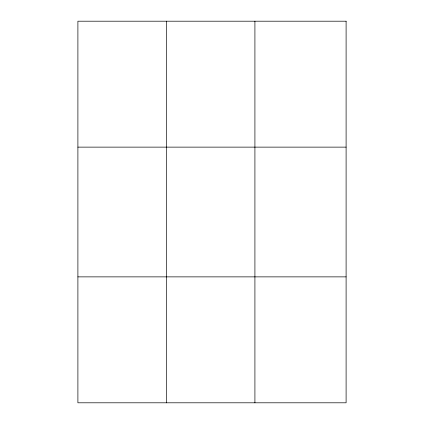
<?xml version="1.0" encoding="UTF-8"?>
<svg xmlns="http://www.w3.org/2000/svg" width="424" height="424" viewBox="0 0 424 424"><rect width="100%" height="100%" fill="white"/><g stroke="black" fill="none" stroke-linecap="round" stroke-linejoin="round"><path stroke-width="0.64" d="M166.404 402.8L166.404 21.2M254.914 402.8L254.914 21.2M77.899 147.128L346.101 147.128M77.899 276.872L346.101 276.872M346.101 21.2L346.101 402.8L77.899 402.8L77.899 21.2L346.101 21.2"/></g></svg>
